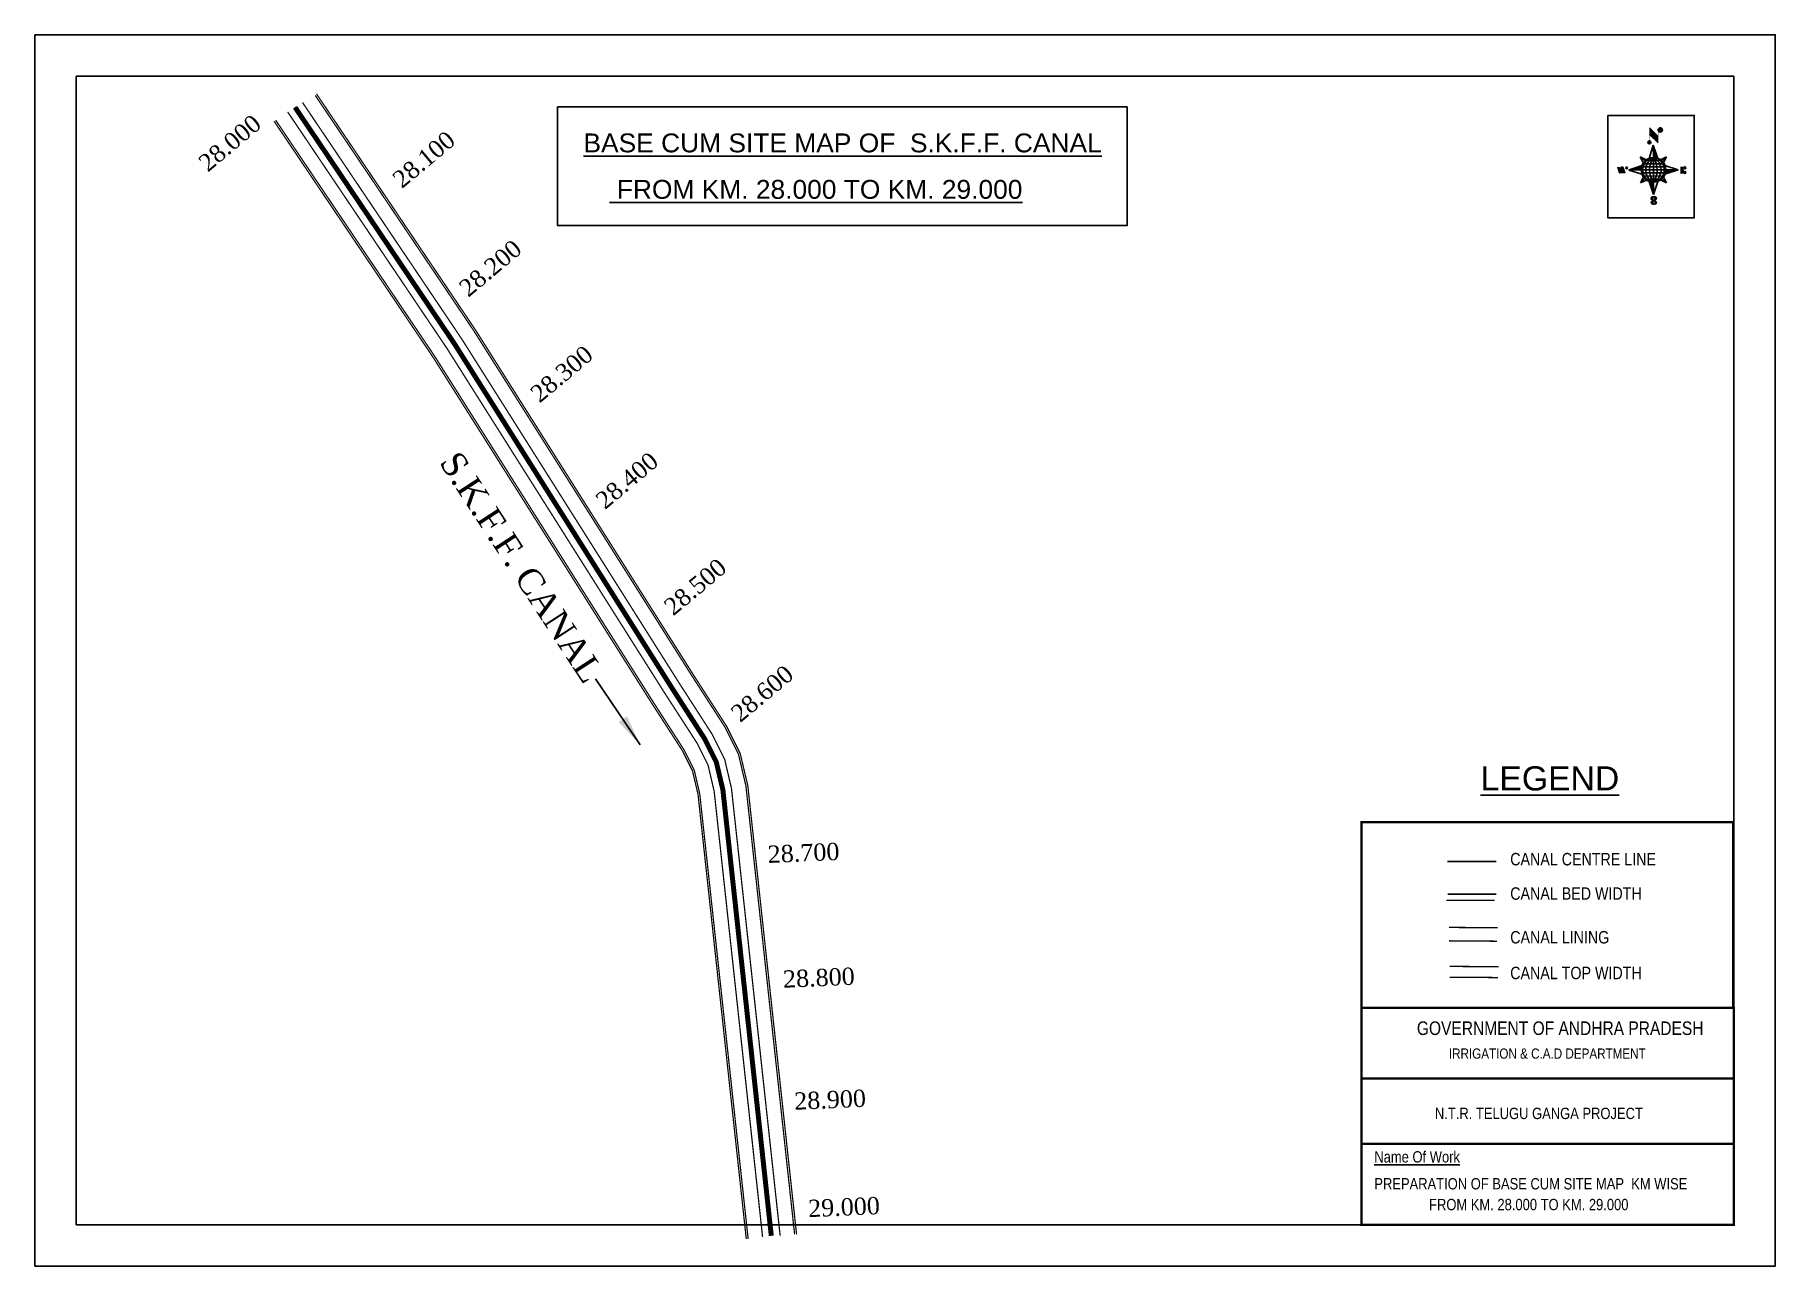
# Model space of a CAD drawing. Header units: inches. Extents: x 12 to 1410, y 7 to 996.
import ezdxf
from ezdxf.enums import TextEntityAlignment as Align

# ---------------------------------------------------------------- set-up
doc = ezdxf.new("R2010")
doc.units = ezdxf.units.IN
doc.header["$MEASUREMENT"] = 0
for name, color, linetype in [('AQUADUCT', 1, 'Continuous'), ('bed with', 5, 'Continuous'), ('BLOCK', 7, 'Continuous'), ('bord', 1, 'Continuous'), ('C LINE COO', 6, 'Continuous'), ('cahnige', 7, 'Continuous'), ('FRAME 025', 7, 'Continuous'), ('lining', 4, 'Continuous'), ('TABLE', 7, 'Continuous'), ('TEXT', 7, 'Continuous'), ('TITLEBLOCK', 7, 'Continuous'), ('top of bund', 1, 'Continuous'), ('V', 6, 'Continuous'), ('ZSTU', 7, 'Continuous')]:
    doc.layers.add(name, color=color, linetype=linetype)
doc.styles.add('5mm', font='times.ttf', dxfattribs={"height": 3})
doc.styles.add('A', font='arial.ttf')
doc.styles.add('ARIALN', font='ARIALN.TTF')
doc.styles.get("Standard").update_dxf_attribs({"font": 'arial.ttf'})
doc.dimstyles.get("Standard").update_dxf_attribs({"dimtxt": 0.18, "dimasz": 0.18, "dimexe": 0.18, "dimexo": 0.0625, "dimgap": 0.09, "dimtad": 0, "dimtih": 1, "dimtoh": 1, "dimdec": 4, "dimzin": 0, "dimdsep": 46, "dimtxsty": 'Standard', "dimcen": 0.09, "dimadec": 0, "dimazin": 0, "dimtfac": 1, "dimtdec": 4, "dimtofl": 0, "dimtmove": 0, "dimatfit": 3, "dimfxl": 1, "dimtolj": 1, "dimtzin": 0, "dimarcsym": 0})
pattern_1 = [(267.297113149, (-8720374.938, 50637915.138), (10.5367255337, -0.497431438), [])]
pattern_2 = [(357.297113149, (-8720374.938, 50637915.138), (0.497431438, 10.5367255337), [])]

# ---------------------------------------------------------------- blocks, each defined once
blk = doc.blocks.new('*X3')
at = {"color": 0, "linetype": 'Continuous'}
for p, q in [((6321.6, 240.5), (6322.3, 241.2)), ((6321.6, 240.3), (6322.3, 241)), ((6321.6, 240.1), (6322.3, 240.8)), ((6321.6, 239.9), (6322.4, 240.7)), ((6321.6, 239.8), (6322.4, 240.6)), ((6321.6, 239.6), (6322.5, 240.5)), ((6321.6, 239.4), (6322.5, 240.3)), ((6321.6, 239.2), (6322.6, 240.2)), ((6321.7, 239.1), (6322.6, 240.1)), ((6321.8, 240.8), (6322.4, 241.4)), ((6321.8, 239), (6322.7, 240)), ((6321.8, 239), (6322.8, 239.9)), ((6321.9, 238.9), (6322.9, 239.8)), ((6322, 238.8), (6323, 239.7)), ((6322.1, 241.3), (6322.4, 241.6)), ((6322.1, 238.7), (6323.1, 239.6)), ((6322.2, 238.6), (6323.1, 239.6)), ((6322.3, 238.5), (6323.2, 239.5)), ((6322.4, 238.5), (6323.3, 239.4)), ((6322.5, 238.4), (6323.4, 239.3)), ((6322.7, 238.4), (6323.6, 239.3)), ((6322.8, 238.3), (6323.7, 239.2)), ((6322.9, 238.3), (6323.8, 239.1)), ((6323.1, 238.2), (6323.9, 239.1)), ((6323.2, 238.2), (6324, 239)), ((6323.3, 238.2), (6324.2, 239)), ((6323.5, 238.1), (6324.3, 238.9)), ((6323.7, 238.1), (6324.4, 238.9)), ((6323.8, 238.1), (6324.6, 238.8)), ((6324.1, 238.2), (6324.7, 238.8)), ((6324.3, 238.3), (6324.9, 238.8)), ((6324.6, 238.3), (6325.1, 238.8)), ((6324.8, 238.4), (6325.2, 238.8)), ((6325.1, 238.5), (6325.4, 238.8)), ((6325.4, 238.6), (6325.6, 238.8))]:
    blk.add_line(p, q, dxfattribs=at)
blk = doc.blocks.new('*X2')
at = {"color": 0, "linetype": 'Continuous'}
for p, q in [((6324.4, 240.3), (6324.5, 240.4)), ((6324.6, 240.3), (6324.8, 240.5)), ((6324.7, 240.2), (6325, 240.5)), ((6324.8, 240.2), (6325.2, 240.6)), ((6325, 240.1), (6325.5, 240.6)), ((6325.1, 240.1), (6325.6, 240.6)), ((6325.2, 240), (6325.8, 240.6)), ((6325.3, 240), (6326, 240.6)), ((6325.4, 239.9), (6326.1, 240.6)), ((6325.5, 239.8), (6326.2, 240.5)), ((6325.6, 239.8), (6326.3, 240.5)), ((6325.7, 239.7), (6326.5, 240.4)), ((6325.9, 239.6), (6326.6, 240.3)), ((6326, 239.5), (6326.7, 240.3)), ((6326, 239.4), (6326.8, 240.2)), ((6326.1, 239.3), (6327, 240.2)), ((6326.2, 239.3), (6327.1, 240.1)), ((6326.3, 239.2), (6327.1, 240)), ((6326.4, 239.1), (6327.2, 239.9)), ((6326.5, 239), (6327.3, 239.8)), ((6326.5, 238.9), (6327.4, 239.7)), ((6326.6, 238.8), (6327.5, 239.6)), ((6326.7, 238.7), (6327.5, 239.5)), ((6326.8, 238.6), (6327.6, 239.4)), ((6326.8, 238.5), (6327.7, 239.3)), ((6326.8, 236.5), (6327.4, 237)), ((6326.9, 238.3), (6327.8, 239.2)), ((6326.9, 238.2), (6327.9, 239.1)), ((6326.9, 236.8), (6327.6, 237.4)), ((6327, 238.1), (6327.8, 239)), ((6327, 237.9), (6327.8, 238.8)), ((6327, 237.8), (6327.8, 238.6)), ((6327, 237.6), (6327.8, 238.4)), ((6327, 237.4), (6327.8, 238.2)), ((6327, 237.3), (6327.8, 238)), ((6327, 237.1), (6327.8, 237.9))]:
    blk.add_line(p, q, dxfattribs=at)
blk = doc.blocks.new('H')
at = {"layer": 'bord', "extrusion": (0.000427885, 0.004792, 0.999988)}
h = blk.add_hatch(dxfattribs=at)
h.set_pattern_fill('LINE', color=8, scale=84.387686, angle=-2.7029, style=0)
h.set_pattern_definition(pattern_2)
h.paths.add_polyline_path([(-492, 786, -0.090992), (-448, 775), (-486, 912)])
h = blk.add_hatch(dxfattribs=at)
h.set_pattern_fill('LINE', color=8, scale=84.387686, angle=-92.7029, style=0)
h.set_pattern_definition(pattern_1)
h.paths.add_polyline_path([(-625, 665, -0.090992), (-615, 710), (-751, 671)])
h = blk.add_hatch(dxfattribs=at)
h.set_pattern_fill('LINE', color=8, scale=84.387686, angle=-92.7029, style=0)
h.set_pattern_definition(pattern_1)
h.paths.add_polyline_path([(-246, 647), (-372, 653, -0.090992), (-382, 609)])
h = blk.add_hatch(dxfattribs=at)
h.set_pattern_fill('LINE', color=8, scale=84.387686, angle=-2.7029, style=0)
h.set_pattern_definition(pattern_2)
h.paths.add_polyline_path([(-504, 533, -0.090992), (-549, 543), (-510, 406)])
for p, q in [((-516, 1087, -1217), (-432, 994, -1217)), ((-538, 774, -1216), (-487, 906, -1216)), ((-519, 1020, -1217), (-435, 927, -1216)), ((-487, 906, -1216), (-493, 780, -1216)), ((-487, 906, -1216), (-448, 769, -1216)), ((-627, 794, -1216), (-567, 760, -1216)), ((-627, 794, -1216), (-584, 747, -1215)), ((-599, 731, -1215), (-627, 794, -1216)), ((-421, 753, -1216), (-359, 781, -1216)), ((-359, 781, -1216), (-405, 739, -1216)), ((-359, 781, -1216), (-392, 721, -1215)), ((-865, 701, -1215), (-847, 638, -1215)), ((-847, 700, -1215), (-829, 637, -1215)), ((-829, 699, -1215), (-811, 636, -1215)), ((-829, 699, -1215), (-811, 698, -1215)), ((-811, 698, -1215), (-794, 635, -1215)), ((-752, 665, -1215), (-615, 704, -1215)), ((-752, 665, -1215), (-625, 659, -1215)), ((-619, 614, -1215), (-752, 665, -1215)), ((-639, 526, -1214), (-606, 585, -1215)), ((-639, 526, -1214), (-593, 568, -1215)), ((-577, 553, -1215), (-639, 526, -1214)), ((-371, 513, -1214), (-431, 546, -1215)), ((-371, 513, -1214), (-414, 560, -1215)), ((-399, 576, -1215), (-371, 513, -1214)), ((-246, 641, -1215), (-383, 603, -1215)), ((-379, 693, -1215), (-246, 641, -1215)), ((-373, 647, -1215), (-246, 641, -1215)), ((-213, 669, -1215), (-217, 601, -1215)), ((-197, 600, -1215), (-194, 668, -1215)), ((-511, 400, -1214), (-549, 537, -1214)), ((-460, 533, -1215), (-511, 400, -1214)), ((-505, 527, -1214), (-511, 400, -1214))]:
    blk.add_line(p, q, dxfattribs=at)
at = {"layer": 'bord', "color": 8, "linetype": 'ByBlock', "extrusion": (0.000427885, 0.004792, 0.999988)}
for p, q in [((-386, 711, -1215), (-605, 722, -1215)), ((-411, 744, -1216), (-578, 752, -1216)), ((-493, 780, -1216), (-505, 527, -1214)), ((-373, 647, -1215), (-625, 659, -1215)), ((-378, 616, -1215), (-623, 628, -1215)), ((-375, 679, -1215), (-620, 691, -1215)), ((-392, 585, -1215), (-611, 595, -1215)), ((-420, 555, -1215), (-587, 562, -1215))]:
    blk.add_line(p, q, dxfattribs=at)
at = {"layer": 'bord', "extrusion": (0.000427885, 0.004792, 0.999988), "elevation": -1212}
for points, const_width in [([(-522, 960), (-516, 1093)], 1.61), ([(-434, 933), (-428, 1066)], 1.61), ([(-870, 707), (-846, 706)], 0.642), ([(-829, 643), (-855, 644)], 0.642), ([(-829, 643), (-821, 678)], 0.642), ([(-811, 642), (-784, 641)], 0.642), ([(-793, 641), (-782, 694)], 0.642), ([(-177, 605), (-226, 607)], 0.706), ([(-223, 676), (-174, 673)], 0.706), ([(-195, 645), (-185, 644)], 0.706)]:
    blk.add_lwpolyline(points, dxfattribs=dict(at, const_width=const_width))
for points, const_width in [([(-414, 1073, 1), (-398, 1058, 1)], 22.3), ([(-530, 950, 1), (-520, 939, 1)], 14.8), ([(-776, 697, 1), (-769, 690, 1)], 8.9), ([(-180, 618, 1), (-173, 611, 1)], 9.79), ([(-178, 667, 1), (-171, 660, 1)], 9.79), ([(-490, 362, 1), (-498, 369, 1)], 11.1), ([(-525, 322, 1), (-533, 329, 1)], 11.1)]:
    blk.add_lwpolyline(points, format="xyb", close=True, dxfattribs=dict(at, const_width=const_width))
for points in [[(-537, 317), (-531, 310), (-520, 307), (-505, 307), (-494, 310), (-486, 318), (-487, 326), (-491, 333), (-494, 336), (-503, 341), (-522, 347), (-530, 352), (-534, 355), (-537, 363), (-537, 373), (-530, 381), (-520, 384), (-504, 384), (-493, 380), (-487, 373)], [(-522, 348), (-526, 354), (-528, 361), (-528, 371), (-526, 375), (-521, 381), (-515, 384)], [(-505, 307), (-499, 312), (-497, 319), (-497, 327), (-501, 335), (-509, 343)]]:
    blk.add_lwpolyline(points, dxfattribs=at)
at = {"layer": 'bord', "extrusion": (0.000427885, 0.004792, 0.999988)}
for centre, radius in [((-406, 1065, -1212), 22.3), ((-525, 944, -1212), 14.8), ((-498, 659, -1212), 127), ((-773, 694, -1212), 8.9), ((-177, 615, -1212), 9.79), ((-174, 663, -1212), 9.79), ((-494, 365, -1212), 11.1), ((-529, 325, -1212), 11.1)]:
    blk.add_circle(centre, radius, dxfattribs=at)
at = {"layer": 'bord', "color": 8, "linetype": 'ByBlock', "extrusion": (0.000427885, 0.004792, 0.999988)}
for centre, radius, start, end in [((-482, 658, -1212), 128, 94.9254, 259.6691), ((-437, 656, -1212), 141, 113.2864, 241.308), ((-316, 651, -1212), 222, 142.5892, 212.0053), ((-560, 662, -1212), 141, 293.2864, 61.308), ((-681, 668, -1212), 222, 322.5892, 32.0053), ((-515, 660, -1212), 128, 274.9254, 79.6691)]:
    blk.add_arc(centre, radius, start, end, dxfattribs=at)
at = {"layer": 'bord', "extrusion": (0.000427885, 0.004792, 0.999988)}
for points in [[(-516, 1093, -1212), (-431, 1000, -1212), (-519, 1026, -1212), (-434, 933, -1212)], [(-864, 707, -1212), (-846, 706, -1212), (-846, 644, -1212), (-829, 643, -1212)], [(-829, 705, -1212), (-811, 704, -1212), (-811, 642, -1212), (-793, 641, -1212)], [(-193, 674, -1212), (-197, 606, -1212), (-213, 675, -1212), (-216, 607, -1212)]]:
    blk.add_solid(points, dxfattribs=at)
at = {"layer": 'bord', "extrusion": (0.000427885, 0.004792, 0.999988), "xscale": 7.977342409717546, "yscale": 7.977342408231451, "zscale": 7.977342408476333, "rotation": 138.0840426661453}
for name, p in [('*X2', (38301, -31929, -1212)), ('*X3', (38314, -31951, -1212))]:
    blk.add_blockref(name, p, dxfattribs=at)
blk = doc.blocks.new('KKKK')
at = {"layer": 'cahnige', "color": 1, "style": '5mm'}
blk.add_text('S.K.F.F. CANAL', height=20, rotation=19.1758, dxfattribs=at).set_placement((317677.4, 1602113.8))
at = {"layer": 'ZSTU', "color": 1}
blk.add_leader([(317936.6, 1602216.4), (317876.5, 1602194.2)], dimstyle='Standard', override={"dimasz": 25, "dimgap": 0.09, "dimtad": 0}, dxfattribs=at)

msp = doc.modelspace()

# ---------------------------------------------------------------- linework, layer by layer
at = {"linetype": 'ByBlock'}
for points in [[(11.8, 995.6), (1410.1, 995.6), (1410.1, 6.8), (11.8, 6.8)], [(1376.8, 40), (45, 40), (45, 962.3), (1376.8, 962.3)]]:
    msp.add_lwpolyline(points, close=True, dxfattribs=at)
at = {"linetype": 'ByBlock', "elevation": -0.1}
msp.add_lwpolyline([(1275.5, 930.9), (1345.1, 930.9), (1345.1, 848.7), (1275.5, 848.7)], close=True, dxfattribs=at)
at = {"layer": 'bed with'}
for points, const_width in [([(610.6, 31.3), (571.5, 390.4), (566, 413.9), (555.9, 434), (529.8, 474.5), (354.8, 751.3), (226.9, 941.2)], 1), ([(596.5, 30.1), (557.6, 388.1), (552.7, 409.1), (543.7, 427), (517.9, 466.9), (343, 743.6), (214.9, 933.7)], 1), ([(1184.7, 300.6), (1182.4, 300.6), (1146, 300.6), (1145.8, 300.6)], 1.11), ([(1186, 305.5), (1182.5, 305.5), (1146.8, 305.5)], 1.11)]:
    msp.add_lwpolyline(points, dxfattribs=dict(at, const_width=const_width))
at = {"layer": 'BLOCK', "color": 4}
for p in [(221, 937.2), (277.4, 853.6), (333.8, 769.9), (388.3, 685.1), (442.2, 599.8), (496.1, 514.5), (550.3, 429.5), (570.8, 331.6), (581.7, 231.4), (592.6, 131.1)]:
    msp.add_point(p, dxfattribs=at)
at = {"layer": 'C LINE COO', "const_width": 4}
msp.add_lwpolyline([(603.5, 31.1), (564.6, 389.3), (559.3, 411.5), (549.8, 430.5), (523.9, 470.7), (348.9, 747.5), (220.9, 937.3)], dxfattribs=at)
at = {"layer": 'FRAME 025', "lineweight": -3, "const_width": 1.82}
for points in [[(1077.7, 363.3), (1376.4, 363.3), (1376.4, 214.3), (1077.7, 214.3)], [(1077.7, 214.3), (1376.8, 214.3), (1376.8, 40), (1077.7, 40)]]:
    msp.add_lwpolyline(points, close=True, dxfattribs=at)
for points in [[(1077.7, 157.4), (1376.8, 157.4)], [(1077.7, 105.1), (1376.8, 105.1)], [(1077.7, 40), (1376.8, 40)]]:
    msp.add_lwpolyline(points, dxfattribs=at)
at = {"layer": 'lining'}
for points, const_width in [([(622.2, 32.4), (583.1, 392.4), (577.1, 417.9), (566.1, 439.9), (539.7, 480.8), (364.6, 757.7), (237.1, 946.9)], 1), ([(584.9, 28.6), (546, 386.1), (541.6, 405), (533.5, 421.2), (508.1, 460.6), (333.2, 737.2), (205.3, 927)], 1), ([(1147.9, 268), (1177.7, 267.8), (1186.6, 267.7)], 1.11), ([(1147.9, 278.8), (1175.3, 278.6), (1187.2, 278.5)], 1.11)]:
    msp.add_lwpolyline(points, dxfattribs=dict(at, const_width=const_width))
at = {"layer": 'top of bund', "color": 1, "const_width": 1}
for points in [[(623.8, 32.2), (584.6, 392.7), (578.5, 418.4), (567.4, 440.6), (540.9, 481.6), (365.8, 758.6), (238.1, 948.1)], [(583.4, 28.5), (544.6, 385.8), (540.2, 404.5), (532.2, 420.5), (506.8, 459.8), (331.9, 736.4), (204, 926.2)]]:
    msp.add_lwpolyline(points, dxfattribs=at)
at = {"layer": 'top of bund', "const_width": 1.11}
for points in [[(1148.5, 247.5), (1175.8, 247.3), (1187.8, 247.2)], [(1187.3, 238.5), (1178.5, 238.6), (1148.6, 238.8)]]:
    msp.add_lwpolyline(points, dxfattribs=at)
at = {"layer": 'V', "color": 6, "const_width": 0.254}
msp.add_lwpolyline([(1185.8, 331.7), (1182.9, 331.7), (1146.7, 331.7)], dxfattribs=at)
at = {"layer": 'V', "color": 6}
msp.add_lwpolyline([(1146.7, 331.7), (1185.8, 331.7)], dxfattribs=at)
at = {"layer": 'ZSTU'}
msp.add_lwpolyline([(431.8, 937.7), (889.3, 937.7), (889.3, 842.4), (431.8, 842.4)], close=True, dxfattribs=at)

# ---------------------------------------------------------------- block references
at = {"layer": 'AQUADUCT', "color": 1, "xscale": 0.07807340295334138, "yscale": 0.07807340286672115, "zscale": 0.07807340292724047, "rotation": 3.078330652974644}
msp.add_blockref('H', (1353.9, 838.3, 94.8), dxfattribs=at)
at = {"layer": 'ZSTU', "rotation": 283.9391413742835}
msp.add_blockref('KKKK', (-1631124.4, -76960.3), dxfattribs=at)

# ---------------------------------------------------------------- texts
at = {"layer": 'cahnige', "style": '5mm'}
for s, rotation, p in [('28.000', 40.0282, (150.8, 884.9)), ('28.100', 40.0282, (306.7, 871.7)), ('28.200', 40.0282, (360.1, 784.4)), ('28.300', 40.0282, (417.4, 699.5)), ('28.400', 40.0282, (469.9, 613.9)), ('28.500', 40.0282, (524.7, 528.5)), ('28.600', 40.0282, (578.5, 442.8)), ('28.700', 2.5183, (600.9, 330.5)), ('28.800', 2.5183, (613.2, 230.3)), ('28.900', 2.5183, (622.2, 132.3)), ('29.000', 2.5183, (633.4, 46.1))]:
    msp.add_text(s, height=13.88, rotation=rotation, dxfattribs=at).set_placement(p)
at = {"layer": 'TABLE', "extrusion": (0.000201441, 0.004807, 0.999988), "style": 'A'}
msp.add_text('%%ULEGEND', height=19.4, rotation=359.9999, dxfattribs=at).set_placement((1229.1, 398.5, 2.2), align=Align.MIDDLE)
at = {"layer": 'TEXT', "color": 6}
for s, p in [('%%UBASE CUM SITE MAP OF  S.K.F.F. CANAL', (452.6, 901.2)), ('%%U FROM KM. 28.000 TO KM. 29.000', (473.5, 863.9))]:
    msp.add_text(s, height=15.155, dxfattribs=at).set_placement(p)
at = {"layer": 'TITLEBLOCK', "extrusion": (0.000201441, 0.004807, 0.999988), "style": 'ARIALN'}
for s, height, p in [('CANAL CENTRE LINE', 10.003, (1197.2, 328.6, 1.8)), ('CANAL BED WIDTH', 10.003, (1197.2, 301, 1.7)), ('CANAL LINING', 10.003, (1197.2, 265.9, 1.5)), ('CANAL TOP WIDTH', 10.003, (1197.2, 237.2, 1.4)), ('GOVERNMENT OF ANDHRA PRADESH ', 10.9, (1122.2, 192.4, -0.3)), ('IRRIGATION & C.A.D DEPARTMENT', 8.175, (1147.9, 173.4, -0.3)), ('N.T.R. TELUGU GANGA PROJECT', 9.084, (1136.7, 124.9, -0.2)), ('%%UName Of Work', 9.084, (1088, 90, -0.4)), ('PREPARATION OF BASE CUM SITE MAP  KM WISE', 9.084, (1088, 68.4, -0.5))]:
    msp.add_text(s, height=height, rotation=359.9999, dxfattribs=at).set_placement(p)
at = {"layer": 'TITLEBLOCK', "style": 'ARIALN'}
msp.add_text(' FROM KM. 28.000 TO KM. 29.000', height=9.084, rotation=359.9999, dxfattribs=at).set_placement((1129.1, 51.7))

doc.saveas('drawing.dxf')
